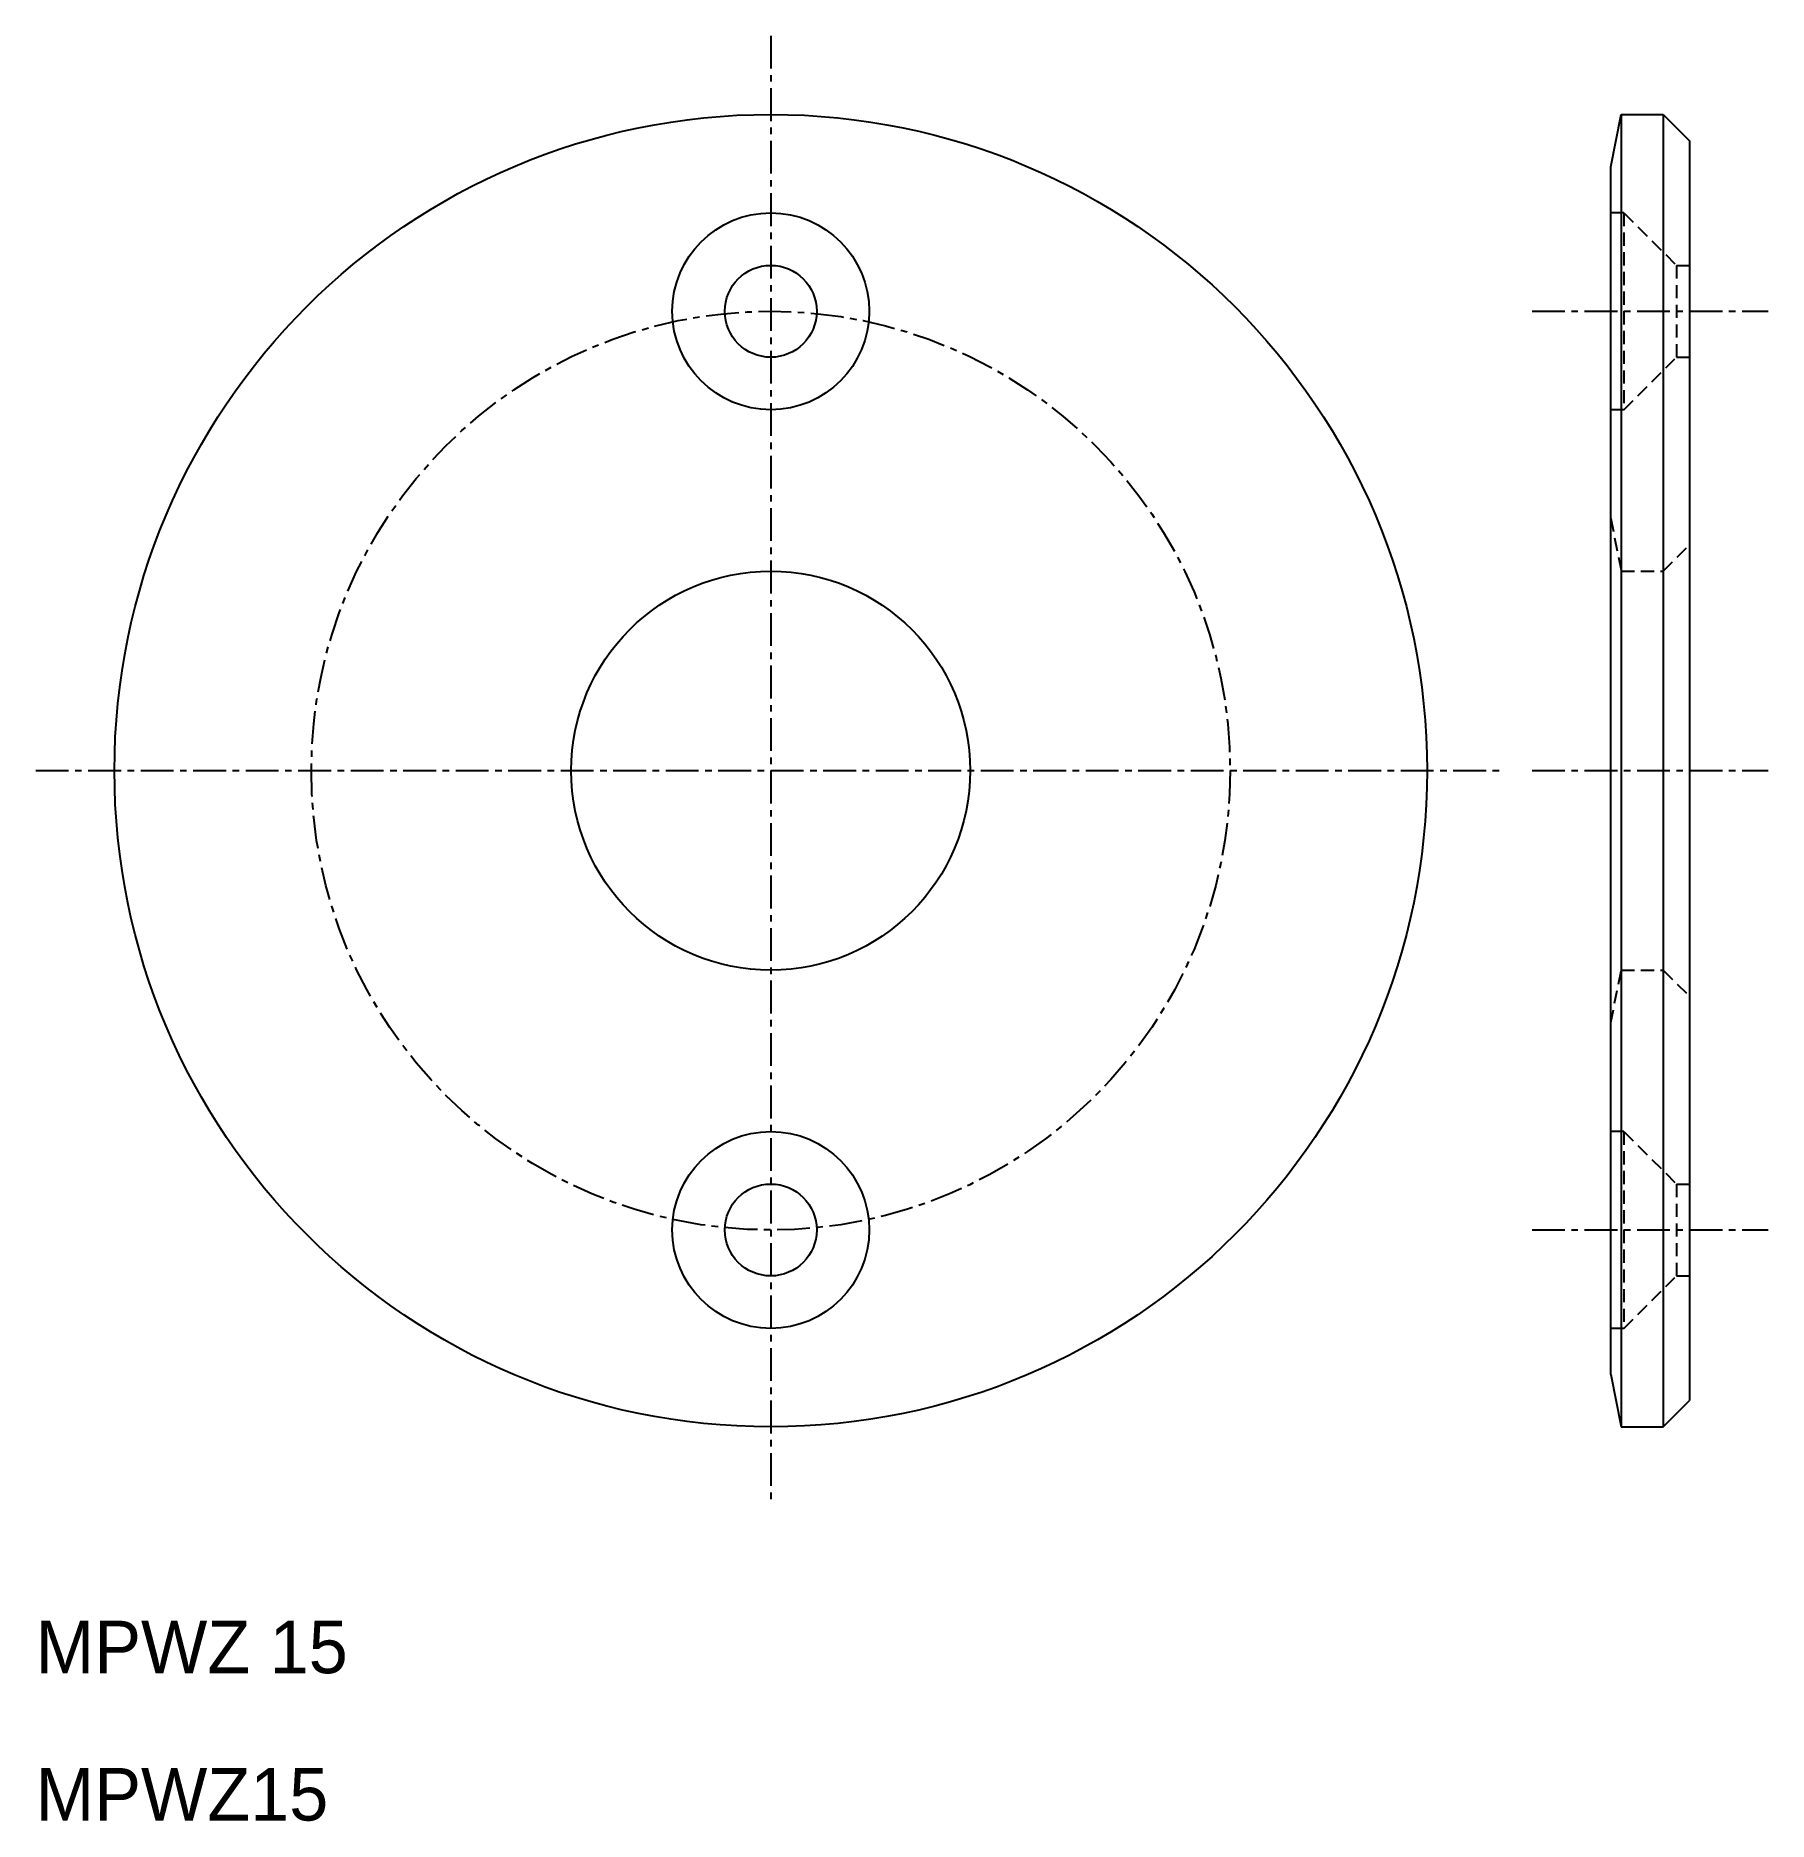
# Model space of a CAD drawing. Extents: x 10 to 76, y 10 to 78.
import ezdxf

# ---------------------------------------------------------------- set-up
doc = ezdxf.new("R2010")
doc.units = 0
doc.linetypes.add('CENTER', pattern=[2, 1.25, -0.25, 0.25, -0.25])
doc.linetypes.add('DASHED', pattern=[0.75, 0.5, -0.25])
doc.layers.get('0').update_dxf_attribs({"linetype": 'CONTINUOUS'})
doc.layers.add('CENTER', color=1, linetype='CENTER')

msp = doc.modelspace()

# ---------------------------------------------------------------- linework, layer by layer
at = {"color": 7, "linetype": 'CONTINUOUS'}
for p, q in [((70, 73), (70.4, 75)), ((70.4, 75), (70.4, 25)), ((70.4, 75), (72, 75)), ((72, 75), (72, 25)), ((72, 75), (73, 74)), ((73, 74), (73, 26)), ((70, 27), (70, 73)), ((70, 27), (70.4, 25)), ((72, 25), (73, 26)), ((70.4, 25), (72, 25))]:
    msp.add_line(p, q, dxfattribs=at)
at = {"color": 3, "linetype": 'DASHED'}
for p, q in [((70.5, 71.25), (70, 71.25)), ((70.5, 71.25), (70.5, 63.75)), ((70.5, 71.25), (72.5, 69.25)), ((72.5, 69.25), (72.5, 65.75)), ((72.5, 69.25), (73, 69.25)), ((70.5, 63.75), (72.5, 65.75)), ((72.5, 65.75), (73, 65.75)), ((70.5, 63.75), (70, 63.75)), ((70, 59.6), (70.4, 57.6)), ((72, 57.6), (73, 58.6)), ((70.4, 57.6), (70.4, 42.4)), ((70.4, 57.6), (72, 57.6)), ((72, 57.6), (72, 42.4)), ((70, 40.4), (70.4, 42.4)), ((70.4, 42.4), (72, 42.4)), ((72, 42.4), (73, 41.4)), ((70.5, 36.25), (70, 36.25)), ((70.5, 36.25), (70.5, 28.75)), ((70.5, 36.25), (72.5, 34.25)), ((72.5, 34.25), (72.5, 30.75)), ((72.5, 34.25), (73, 34.25)), ((70.5, 28.75), (72.5, 30.75)), ((72.5, 30.75), (73, 30.75)), ((70.5, 28.75), (70, 28.75))]:
    msp.add_line(p, q, dxfattribs=at)
at = {"color": 7, "linetype": 'CONTINUOUS'}
for centre, radius in [((38, 50), 25), ((38, 67.5), 3.75), ((38, 67.5), 1.75), ((38, 50), 7.6), ((38, 32.5), 3.75), ((38, 32.5), 1.75)]:
    msp.add_circle(centre, radius, dxfattribs=at)
at = {"layer": 'CENTER', "color": 1, "linetype": 'CENTER'}
for p, q in [((38, 78), (38, 22)), ((67, 67.5), (76, 67.5)), ((10, 50), (66, 50)), ((67, 50), (76, 50)), ((67, 32.5), (76, 32.5))]:
    msp.add_line(p, q, dxfattribs=at)
msp.add_circle((38, 50), 17.5, dxfattribs=at)

# ---------------------------------------------------------------- texts
at = {"color": 7, "linetype": 'CONTINUOUS'}
for s, p in [('MPWZ 15', (10, 15.612)), ('MPWZ15', (10, 10))]:
    msp.add_text(s, height=2, dxfattribs=at).set_placement(p)

doc.saveas('drawing.dxf')
